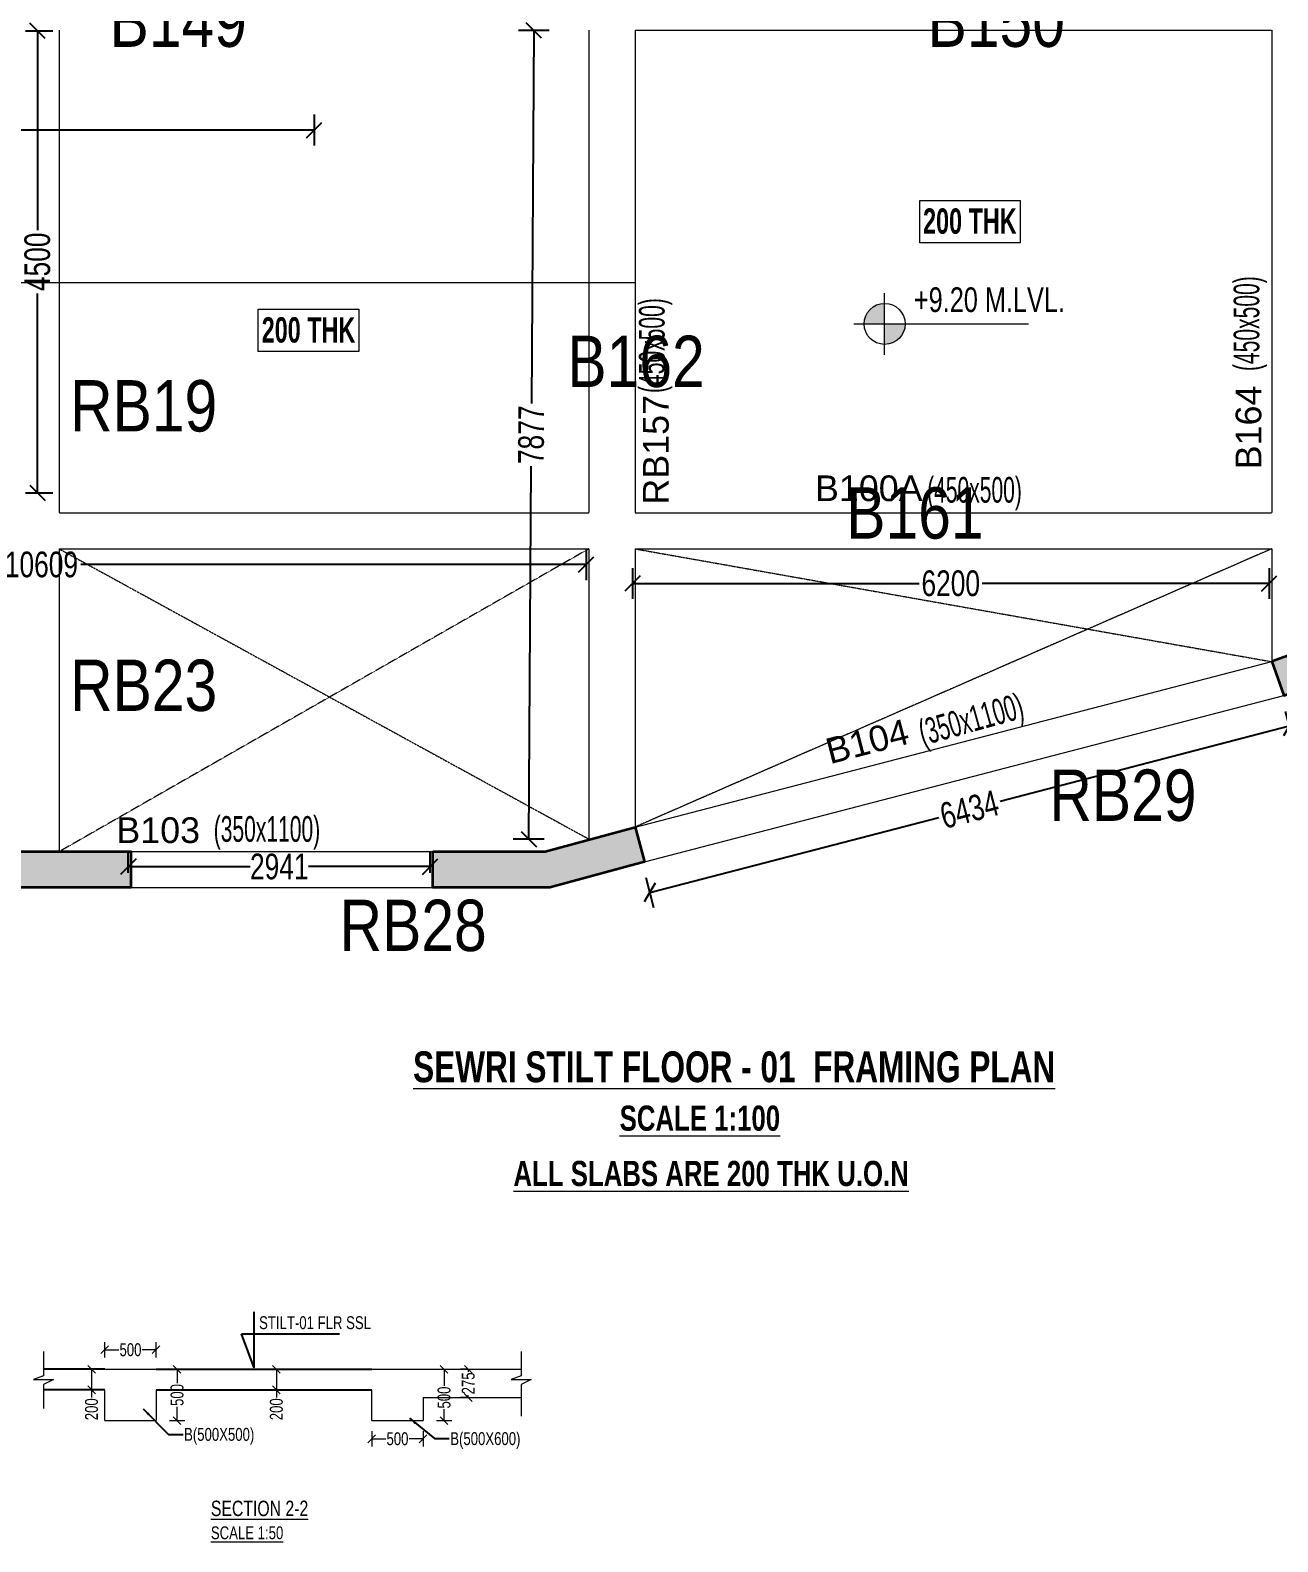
# Model space of a CAD drawing. Header units: millimetres. Extents: x 13 to 72195, y 3 to 63794.
# Drawn here: x 29532 to 41681, y 86 to 14805 of the extents above; entities that cross this region are included whole.
import ezdxf
from ezdxf.enums import TextEntityAlignment as Align

# ---------------------------------------------------------------- set-up
doc = ezdxf.new("R2010")
doc.units = ezdxf.units.MM
doc.linetypes.add('HIDDEN', pattern=[0.375, 0.25, -0.125])
for name, color, linetype, lineweight in [('A-FLOR-IDEN', 11, 'Continuous', 9), ('A-HIDD-ABVE', 8, 'HIDDEN', 20), ('G-____-____-DIMS', 7, 'Continuous', 9), ('G-ANNO-TEXT', 231, 'Continuous', 9), ('S-BEAM', 7, 'Continuous', 18), ('S-BEAM-IDEN', 2, 'Continuous', 9), ('S-COL HATCH', 9, 'Continuous', 0), ('S-COLS', 5, 'Continuous', 35), ('SEC TEXT', 50, 'Continuous', 5)]:
    doc.layers.add(name, color=color, linetype=linetype, lineweight=lineweight)
for name, color, linetype in [('Abhinav working', 6, 'Continuous'), ('Beam Nos', 7, 'Continuous'), ('dim', 8, 'Continuous')]:
    doc.layers.add(name, color=color, linetype=linetype)
doc.styles.add('Dim.s & Anno.(Misc.)', font='ARIALN.TTF')
doc.styles.add('SC-BBS1', font='SansSerif')
doc.styles.add('sd', font='ARIALN.TTF')
doc.styles.add('SOBHA', font='swisscl.ttf')
doc.styles.add('Swis721 LtCn BT', font='swisscl.ttf', dxfattribs={"width": 0.9, "height": 233.355162})
doc.styles.add('Swis721 LtCn BT_1', font='swisscl.ttf', dxfattribs={"height": 240})
doc.styles.add('Swis721 LtCn BT_2', font='swisscl.ttf', dxfattribs={"height": 244.992296})
doc.styles.add('Swis721 LtCn BT_B', font='', dxfattribs={"width": 0.9, "height": 246.918336})
doc.styles.get('Swis721 LtCn BT_B').set_extended_font_data('Swis721 LtCn BT', bold=True)
doc.dimstyles.new('S-100', dxfattribs={"dimscale": 100, "dimtxt": 2.5, "dimasz": 1.5, "dimexe": 1.5, "dimexo": 1.5, "dimgap": 0.1, "dimtad": 0, "dimdec": 0, "dimrnd": 0.0005, "dimzin": 0, "dimdsep": 46, "dimtxsty": 'SOBHA', "dimblk": 'OBLIQUE', "dimcen": 0.09, "dimclrd": 8, "dimclre": 8, "dimclrt": 6, "dimadec": 0, "dimazin": 0, "dimtfac": 1, "dimtdec": 0, "dimtofl": 0, "dimtmove": 0, "dimatfit": 3, "dimfxl": 1.5, "dimfxlon": 1, "dimtolj": 1, "dimtzin": 0, "dimlwd": -1, "dimlwe": -1, "dimarcsym": 0})
doc.dimstyles.new('S-50', dxfattribs={"dimscale": 50, "dimtxt": 2.5, "dimasz": 1.5, "dimexe": 1.5, "dimexo": 1.5, "dimgap": 0.1, "dimtad": 0, "dimdec": 0, "dimrnd": 0.0005, "dimzin": 0, "dimdsep": 46, "dimtxsty": 'SOBHA', "dimblk": 'OBLIQUE', "dimcen": 0.09, "dimclrd": 8, "dimclre": 8, "dimclrt": 6, "dimadec": 0, "dimazin": 0, "dimtfac": 1, "dimtdec": 0, "dimtofl": 0, "dimtmove": 0, "dimatfit": 3, "dimfxl": 1.5, "dimfxlon": 1, "dimtolj": 1, "dimtzin": 0, "dimlwd": -1, "dimlwe": -1, "dimarcsym": 0})

# ---------------------------------------------------------------- blocks, each defined once
blk = doc.blocks.new('A$Cb7cd9481')
at = {"layer": 'S-COL HATCH', "transparency": 33554687}
h = blk.add_hatch(color=256, dxfattribs=at)
h.dxf.hatch_style = 1
h.paths.add_polyline_path([(23855, -11522), (23735, -11193), (21855, -11874), (21974, -12203)])
h = blk.add_hatch(color=256, dxfattribs=at)
h.dxf.hatch_style = 1
h.paths.add_polyline_path([(15747, -13822), (15654, -13485), (14779, -13724), (13686, -13724), (13686, -14074), (14825, -14074)])
h = blk.add_hatch(color=256, dxfattribs=at)
h.dxf.hatch_style = 1
h.paths.add_polyline_path([(10745, -14074), (10745, -13724), (8745, -13724), (8745, -14074)])
at = {"layer": 'S-COLS', "elevation": 0}
for points in [[(21855, -11874), (21974, -12203), (23855, -11522), (23735, -11193), (21855, -11874)], [(13686, -13724), (14779, -13724), (15654, -13485), (15747, -13822), (14825, -14074), (13686, -14074), (13686, -13724)]]:
    blk.add_lwpolyline(points, dxfattribs=at)
blk.add_lwpolyline([(8745, -13724), (10745, -13724), (10745, -14074), (8745, -14074)], close=True, dxfattribs=at)
blk = doc.blocks.new('Spot Elevations - M_Spot Elevation - Target Filled-23738-FIRST FLOOR  FRAMING PLAN _NTA_')
at = {"layer": 'G-____-____-DIMS'}
h = blk.add_hatch(color=256, dxfattribs=at)
edge = h.paths.add_edge_path(flags=0)
edge.add_line((0, 0), (-2, 0))
edge.add_arc((0, 0), 2, 90, 180, ccw=False)
edge.add_line((0, 2), (0, 0))
h = blk.add_hatch(color=256, dxfattribs=at)
edge = h.paths.add_edge_path(flags=0)
edge.add_line((0, 0), (2, 0))
edge.add_arc((0, 0), 2, 270, 360, ccw=False)
edge.add_line((0, -2), (0, 0))
for p, q in [((0, -3), (0, 3)), ((-3, 0), (14, 0))]:
    blk.add_line(p, q, dxfattribs=at)
blk.add_circle((0, 0), 2, dxfattribs=at)
blk = doc.blocks.new('_OBLIQUE')
at = {"color": 0, "linetype": 'ByBlock'}
blk.add_line((-0.5, -0.5), (0.5, 0.5), dxfattribs=at)
blk = doc.blocks.new('*D430')
at = {"layer": 'Defpoints', "color": 0, "transparency": 16777216}
for p in [(30758, 1765), (30962, 1765), (30758, 1266)]:
    blk.add_point(p, dxfattribs=at)
at = {"layer": 'S-BEAM', "color": 8, "transparency": 16777216}
for p, q in [((30887, 1765), (31037, 1765)), ((30962, 1765), (30962, 1630)), ((30962, 1266), (30962, 1401)), ((30887, 1266), (31037, 1266))]:
    blk.add_line(p, q, dxfattribs=at)
at = {"layer": 'S-BEAM', "color": 8, "transparency": 16777216, "xscale": 75, "yscale": 75, "zscale": 75}
for p, rotation in [((30962, 1765), 90), ((30962, 1266), 270)]:
    blk.add_blockref('_OBLIQUE', p, dxfattribs=dict(at, rotation=rotation))
at = {"layer": 'S-BEAM', "color": 6, "transparency": 16777216, "insert": (30962, 1515), "char_height": 125, "attachment_point": 5, "rotation": 90, "style": 'SOBHA'}
blk.add_mtext('\\A1;500', dxfattribs=at)
blk = doc.blocks.new('*D431')
at = {"layer": 'Defpoints', "color": 0, "transparency": 16777216}
for p in [(30258, 1955), (30258, 1765), (30758, 1765)]:
    blk.add_point(p, dxfattribs=at)
at = {"layer": 'S-BEAM', "color": 8, "transparency": 16777216}
for p, q in [((30258, 1880), (30258, 2030)), ((30258, 1955), (30394, 1955)), ((30758, 1955), (30622, 1955)), ((30758, 1880), (30758, 2030))]:
    blk.add_line(p, q, dxfattribs=at)
at = {"layer": 'S-BEAM', "color": 8, "transparency": 16777216, "xscale": 75, "yscale": 75, "zscale": 75, "rotation": 180}
blk.add_blockref('_OBLIQUE', (30258, 1955), dxfattribs=at)
at = {"layer": 'S-BEAM', "color": 8, "transparency": 16777216, "xscale": 75, "yscale": 75, "zscale": 75}
blk.add_blockref('_OBLIQUE', (30758, 1955), dxfattribs=at)
at = {"layer": 'S-BEAM', "color": 6, "transparency": 16777216, "insert": (30508, 1955), "char_height": 125, "attachment_point": 5, "style": 'SOBHA'}
blk.add_mtext('\\A1;500', dxfattribs=at)
blk = doc.blocks.new('*D230')
at = {"layer": 'Defpoints', "color": 0, "transparency": 16777216}
for p in [(33820, 1765), (33798, 1490), (33820, 1490)]:
    blk.add_point(p, dxfattribs=at)
at = {"layer": 'S-BEAM', "color": 8, "transparency": 16777216}
for p, q in [((33798, 1765), (33723, 1765)), ((33798, 1765), (33798, 1742)), ((33798, 1490), (33723, 1490)), ((33798, 1490), (33798, 1514))]:
    blk.add_line(p, q, dxfattribs=at)
at = {"layer": 'S-BEAM', "color": 8, "transparency": 16777216, "xscale": 75, "yscale": 75, "zscale": 75}
for p, rotation in [((33798, 1765), 90), ((33798, 1490), 270)]:
    blk.add_blockref('_OBLIQUE', p, dxfattribs=dict(at, rotation=rotation))
at = {"layer": 'S-BEAM', "color": 6, "transparency": 16777216, "insert": (33798, 1628), "char_height": 125, "attachment_point": 5, "rotation": 90, "style": 'SOBHA'}
blk.add_mtext('\\A1;275', dxfattribs=at)
blk = doc.blocks.new('*D432')
at = {"layer": 'Defpoints', "color": 0, "transparency": 16777216}
for p in [(33358, 1765), (33562, 1765), (33358, 1265)]:
    blk.add_point(p, dxfattribs=at)
at = {"layer": 'S-BEAM', "color": 8, "transparency": 16777216}
for p, q in [((33487, 1765), (33637, 1765)), ((33562, 1765), (33562, 1605)), ((33562, 1265), (33562, 1376)), ((33487, 1265), (33637, 1265))]:
    blk.add_line(p, q, dxfattribs=at)
at = {"layer": 'S-BEAM', "color": 8, "transparency": 16777216, "xscale": 75, "yscale": 75, "zscale": 75}
for p, rotation in [((33562, 1765), 90), ((33562, 1265), 270)]:
    blk.add_blockref('_OBLIQUE', p, dxfattribs=dict(at, rotation=rotation))
at = {"layer": 'S-BEAM', "color": 6, "transparency": 16777216, "insert": (33562, 1490), "char_height": 125, "attachment_point": 5, "rotation": 90, "style": 'SOBHA'}
blk.add_mtext('\\A1;500', dxfattribs=at)
blk = doc.blocks.new('*D231')
at = {"layer": 'Defpoints', "color": 0, "transparency": 16777216}
for p in [(31951, 1765), (31929, 1565), (31951, 1565)]:
    blk.add_point(p, dxfattribs=at)
at = {"layer": 'S-BEAM', "color": 8, "transparency": 16777216}
for p, q in [((31929, 1765), (31854, 1765)), ((31929, 1765), (31929, 1565)), ((31929, 1565), (31854, 1565)), ((31929, 1565), (31929, 1490))]:
    blk.add_line(p, q, dxfattribs=at)
at = {"layer": 'S-BEAM', "color": 8, "transparency": 16777216, "xscale": 75, "yscale": 75, "zscale": 75}
for p, rotation in [((31929, 1765), 90), ((31929, 1565), 270)]:
    blk.add_blockref('_OBLIQUE', p, dxfattribs=dict(at, rotation=rotation))
at = {"layer": 'S-BEAM', "color": 6, "transparency": 16777216, "insert": (31929, 1376), "char_height": 125, "attachment_point": 5, "rotation": 90, "style": 'SOBHA'}
blk.add_mtext('\\A1;200', dxfattribs=at)
blk = doc.blocks.new('*D433')
at = {"layer": 'Defpoints', "color": 0, "transparency": 16777216}
for p in [(30162, 1765), (30129, 1565), (30162, 1565)]:
    blk.add_point(p, dxfattribs=at)
at = {"layer": 'S-BEAM', "color": 8, "transparency": 16777216}
for p, q in [((30129, 1765), (30054, 1765)), ((30129, 1765), (30129, 1565)), ((30129, 1565), (30054, 1565)), ((30129, 1565), (30129, 1490))]:
    blk.add_line(p, q, dxfattribs=at)
at = {"layer": 'S-BEAM', "color": 8, "transparency": 16777216, "xscale": 75, "yscale": 75, "zscale": 75}
for p, rotation in [((30129, 1765), 90), ((30129, 1565), 270)]:
    blk.add_blockref('_OBLIQUE', p, dxfattribs=dict(at, rotation=rotation))
at = {"layer": 'S-BEAM', "color": 6, "transparency": 16777216, "insert": (30129, 1376), "char_height": 125, "attachment_point": 5, "rotation": 90, "style": 'SOBHA'}
blk.add_mtext('\\A1;200', dxfattribs=at)
blk = doc.blocks.new('*D434')
at = {"layer": 'Defpoints', "color": 0, "transparency": 16777216}
for p in [(32858, 1265, 0), (33358, 1265, 0), (33358, 1088)]:
    blk.add_point(p, dxfattribs=at)
at = {"layer": 'S-BEAM', "color": 8, "transparency": 16777216}
for p, q in [((32858, 1163), (32858, 1013)), ((32858, 1088), (32994, 1088)), ((33358, 1088), (33222, 1088)), ((33358, 1163), (33358, 1013))]:
    blk.add_line(p, q, dxfattribs=at)
at = {"layer": 'S-BEAM', "color": 8, "transparency": 16777216, "xscale": 75, "yscale": 75, "zscale": 75, "rotation": 180}
blk.add_blockref('_OBLIQUE', (32858, 1088), dxfattribs=at)
at = {"layer": 'S-BEAM', "color": 8, "transparency": 16777216, "xscale": 75, "yscale": 75, "zscale": 75}
blk.add_blockref('_OBLIQUE', (33358, 1088), dxfattribs=at)
at = {"layer": 'S-BEAM', "color": 6, "transparency": 16777216, "insert": (33108, 1088), "char_height": 125, "attachment_point": 5, "style": 'SOBHA'}
blk.add_mtext('\\A1;500', dxfattribs=at)
blk = doc.blocks.new('*D238')
at = {"layer": 'Abhinav working', "color": 8, "transparency": 16777216}
for p, q in [((24696, 13983), (24696, 13683)), ((32296, 13983), (32296, 13683)), ((24696, 13833), (28190, 13833)), ((32296, 13833), (28802, 13833))]:
    blk.add_line(p, q, dxfattribs=at)
at = {"layer": 'Defpoints', "color": 0, "transparency": 16777216}
for p in [(24696, 14800), (32296, 14800), (32296, 13833)]:
    blk.add_point(p, dxfattribs=at)
at = {"layer": 'Abhinav working', "color": 8, "transparency": 16777216, "xscale": 150, "yscale": 150, "zscale": 150, "rotation": 180}
blk.add_blockref('_OBLIQUE', (24696, 13833), dxfattribs=at)
at = {"layer": 'Abhinav working', "color": 8, "transparency": 16777216, "xscale": 150, "yscale": 150, "zscale": 150}
blk.add_blockref('_OBLIQUE', (32296, 13833), dxfattribs=at)
at = {"layer": 'Abhinav working', "color": 6, "transparency": 16777216, "insert": (28496, 13833), "char_height": 250, "attachment_point": 5, "style": 'SOBHA'}
blk.add_mtext('\\A1;7600', dxfattribs=at)
blk = doc.blocks.new('*D244')
at = {"layer": 'Abhinav working', "color": 8, "transparency": 16777216}
for p, q in [((35396, 9568), (35396, 9268)), ((41596, 9568), (41596, 9268)), ((35396, 9418), (38188, 9418)), ((41596, 9418), (38803, 9418))]:
    blk.add_line(p, q, dxfattribs=at)
at = {"layer": 'Defpoints', "color": 0, "transparency": 16777216}
for p in [(35396, 9950), (41596, 9950), (35396, 9418)]:
    blk.add_point(p, dxfattribs=at)
at = {"layer": 'Abhinav working', "color": 8, "transparency": 16777216, "xscale": 150, "yscale": 150, "zscale": 150, "rotation": 180}
blk.add_blockref('_OBLIQUE', (35396, 9418), dxfattribs=at)
at = {"layer": 'Abhinav working', "color": 8, "transparency": 16777216, "xscale": 150, "yscale": 150, "zscale": 150}
blk.add_blockref('_OBLIQUE', (41596, 9418), dxfattribs=at)
at = {"layer": 'Abhinav working', "color": 6, "transparency": 16777216, "insert": (38496, 9418), "char_height": 250, "attachment_point": 5, "style": 'SOBHA'}
blk.add_mtext('\\A1;6200', dxfattribs=at)
blk = doc.blocks.new('*D245')
at = {"layer": 'Abhinav working', "color": 8, "transparency": 16777216}
for p, q in [((34586, 14802), (34286, 14804)), ((34436, 14803), (34412, 11170)), ((34386, 6927), (34409, 10560)), ((34536, 6926), (34236, 6928))]:
    blk.add_line(p, q, dxfattribs=at)
at = {"layer": 'Defpoints', "color": 0, "transparency": 16777216}
for p in [(34436, 14803), (34996, 14800), (34946, 6923)]:
    blk.add_point(p, dxfattribs=at)
at = {"layer": 'Abhinav working', "color": 8, "transparency": 16777216, "xscale": 150, "yscale": 150, "zscale": 150}
for p, rotation in [((34436, 14803), 89.63629030144536), ((34386, 6927), 269.6362903014454)]:
    blk.add_blockref('_OBLIQUE', p, dxfattribs=dict(at, rotation=rotation))
at = {"layer": 'Abhinav working', "color": 6, "transparency": 16777216, "insert": (34411, 10865), "char_height": 250, "attachment_point": 5, "rotation": 89.6363, "style": 'SOBHA'}
blk.add_mtext('\\A1;7877', dxfattribs=at)
blk = doc.blocks.new('*D264')
at = {"layer": 'Abhinav working', "color": 8, "transparency": 16777216}
for p, q in [((24337, 9751), (24337, 9451)), ((34946, 9751), (34946, 9451)), ((24337, 9601), (29259, 9601)), ((34946, 9601), (30023, 9601))]:
    blk.add_line(p, q, dxfattribs=at)
at = {"layer": 'Defpoints', "color": 0, "transparency": 16777216}
for p in [(24337, 10300), (34946, 10300), (34946, 9601)]:
    blk.add_point(p, dxfattribs=at)
at = {"layer": 'Abhinav working', "color": 8, "transparency": 16777216, "xscale": 150, "yscale": 150, "zscale": 150, "rotation": 180}
blk.add_blockref('_OBLIQUE', (24337, 9601), dxfattribs=at)
at = {"layer": 'Abhinav working', "color": 8, "transparency": 16777216, "xscale": 150, "yscale": 150, "zscale": 150}
blk.add_blockref('_OBLIQUE', (34946, 9601), dxfattribs=at)
at = {"layer": 'Abhinav working', "color": 6, "transparency": 16777216, "insert": (29641, 9601), "char_height": 250, "attachment_point": 5, "style": 'SOBHA'}
blk.add_mtext('\\A1;10609', dxfattribs=at)
blk = doc.blocks.new('*D266')
at = {"layer": 'Abhinav working', "color": 8, "transparency": 16777216}
for p, q in [((29487, 14800), (29752, 14800)), ((29602, 14800), (29602, 12858)), ((29602, 10300), (29602, 12241)), ((29487, 10300), (29752, 10300))]:
    blk.add_line(p, q, dxfattribs=at)
at = {"layer": 'Defpoints', "color": 0, "transparency": 16777216}
for p in [(29337, 14800), (29602, 14800), (29337, 10300)]:
    blk.add_point(p, dxfattribs=at)
at = {"layer": 'Abhinav working', "color": 8, "transparency": 16777216, "xscale": 150, "yscale": 150, "zscale": 150}
for p, rotation in [((29602, 14800), 90), ((29602, 10300), 270)]:
    blk.add_blockref('_OBLIQUE', p, dxfattribs=dict(at, rotation=rotation))
at = {"layer": 'Abhinav working', "color": 6, "transparency": 16777216, "insert": (29602, 12550), "char_height": 250, "attachment_point": 5, "rotation": 90, "style": 'SOBHA'}
blk.add_mtext('\\A1;4500', dxfattribs=at)
blk = doc.blocks.new('*D275')
at = {"layer": 'Abhinav working', "color": 8, "transparency": 16777216}
for p, q in [((30487, 6601), (30487, 6810)), ((33427, 6601), (33427, 6810)), ((30487, 6660), (31673, 6660)), ((33427, 6660), (32241, 6660))]:
    blk.add_line(p, q, dxfattribs=at)
at = {"layer": 'Defpoints', "color": 0, "transparency": 16777216}
for p in [(33427, 6660), (30487, 6451), (33427, 6451)]:
    blk.add_point(p, dxfattribs=at)
at = {"layer": 'Abhinav working', "color": 8, "transparency": 16777216, "xscale": 150, "yscale": 150, "zscale": 150, "rotation": 180}
blk.add_blockref('_OBLIQUE', (30487, 6660), dxfattribs=at)
at = {"layer": 'Abhinav working', "color": 8, "transparency": 16777216, "xscale": 150, "yscale": 150, "zscale": 150}
blk.add_blockref('_OBLIQUE', (33427, 6660), dxfattribs=at)
at = {"layer": 'Abhinav working', "color": 6, "transparency": 16777216, "insert": (31957, 6660), "char_height": 250, "attachment_point": 5, "style": 'SOBHA'}
blk.add_mtext('\\A1;2941', dxfattribs=at)
blk = doc.blocks.new('*D276')
at = {"layer": 'Abhinav working', "color": 8, "transparency": 16777216}
for p, q in [((41911, 8322), (42211, 8322)), ((42061, 8322), (42061, 7816)), ((42061, 6703), (42061, 7208)), ((41911, 6703), (42211, 6703))]:
    blk.add_line(p, q, dxfattribs=at)
at = {"layer": 'Defpoints', "color": 0, "transparency": 16777216}
for p in [(41715, 8322, 0), (42061, 8322), (35488, 6703, 0)]:
    blk.add_point(p, dxfattribs=at)
at = {"layer": 'Abhinav working', "color": 8, "transparency": 16777216, "xscale": 150, "yscale": 150, "zscale": 150}
for p, rotation in [((42061, 8322), 90), ((42061, 6703), 270)]:
    blk.add_blockref('_OBLIQUE', p, dxfattribs=dict(at, rotation=rotation))
at = {"layer": 'Abhinav working', "color": 6, "transparency": 16777216, "insert": (42061, 7512), "char_height": 250, "attachment_point": 5, "rotation": 90, "style": 'SOBHA'}
blk.add_mtext('\\A1;1619', dxfattribs=at)
blk = doc.blocks.new('*D277')
at = {"layer": 'Abhinav working', "color": 8, "transparency": 16777216}
for p, q in [((41754, 8172), (41830, 7882)), ((41792, 8027), (38977, 7295)), ((35565, 6408), (38380, 7140)), ((35527, 6553), (35602, 6263))]:
    blk.add_line(p, q, dxfattribs=at)
at = {"layer": 'Defpoints', "color": 0, "transparency": 16777216}
for p in [(41715, 8322, 0), (35488, 6703, 0), (35565, 6408)]:
    blk.add_point(p, dxfattribs=at)
at = {"layer": 'Abhinav working', "color": 8, "transparency": 16777216, "xscale": 150, "yscale": 150, "zscale": 150}
for p, rotation in [((41792, 8027), 14.57455041133086), ((35565, 6408), 194.5745504113308)]:
    blk.add_blockref('_OBLIQUE', p, dxfattribs=dict(at, rotation=rotation))
at = {"layer": 'Abhinav working', "color": 6, "transparency": 16777216, "insert": (38678, 7217), "char_height": 250, "attachment_point": 5, "rotation": 14.5746, "style": 'SOBHA'}
blk.add_mtext('\\A1;6434', dxfattribs=at)

msp = doc.modelspace()

# ---------------------------------------------------------------- linework, layer by layer
at = {"layer": 'A-FLOR-IDEN', "color": 8, "flags": 128}
msp.add_lwpolyline([(39170.9, 13148), (39170.9, 12736.2), (38193.4, 12736.2), (38193.4, 13148)], close=True, dxfattribs=at)
at = {"layer": 'A-FLOR-IDEN', "color": 8, "elevation": 0, "flags": 128}
msp.add_lwpolyline([(32730.5, 12088.6), (32730.5, 11676.8), (31753, 11676.8), (31753, 12088.6)], close=True, dxfattribs=at)
at = {"layer": 'A-HIDD-ABVE', "linetype": 'HIDDEN'}
for p, q in [((29812.6, 9755), (34971.7, 6928.5)), ((34971.7, 9755), (29812.6, 6805)), ((35421.7, 9755), (41622.1, 8656.1, 0)), ((41621.7, 9755), (35421.7, 7045.5))]:
    msp.add_line(p, q, dxfattribs=at)
at = {"layer": 'Beam Nos'}
for p, q in [((30258.3, 1765.4), (29659.8, 1765.4)), ((30758.3, 1765.4, 0), (32858.3, 1765.4, 0)), ((30258.3, 1565.4), (29659.8, 1565.4)), ((30758.3, 1565.4, 0), (32858.3, 1565.4, 0))]:
    msp.add_line(p, q, dxfattribs=at)
at = {"layer": 'dim', "color": 5}
for p, q in [((31712.9, 1780, 0), (31712.9, 2324.4, 0)), ((31712.9, 1780, 0), (31588.9, 2110.4, 0)), ((31588.9, 2110.4, 0), (32543.4, 2110.4, 0))]:
    msp.add_line(p, q, dxfattribs=at)
at = {"layer": 'S-BEAM', "linetype": 'HIDDEN'}
for p, q in [((29812.6, 14805), (29812.6, 10105)), ((34971.7, 14805), (34971.7, 10105)), ((35421.7, 14805), (41621.7, 14805)), ((35421.7, 14805), (35421.7, 10105)), ((41621.7, 14805), (41621.7, 10105))]:
    msp.add_line(p, q, dxfattribs=at)
at = {"layer": 'S-BEAM'}
for p, q in [((29812.6, 9755), (29812.6, 6805)), ((34971.7, 9755), (34971.7, 6928.5)), ((35421.7, 9755), (35421.7, 7045.5)), ((41621.7, 9755), (41621.7, 8657.6)), ((35421.7, 7045.5, 0), (41621.7, 8657.6, 0)), ((35514, 6707.9, 0), (41741.3, 8327, 0)), ((30512.6, 6806.2, 0), (33453.5, 6806.2)), ((30512.6, 6456.2, 0), (33453.5, 6456.2)), ((32858.3, 1765.4, 0), (34312.2, 1765.4, 0)), ((30258.3, 1265.6), (30258.3, 1565.4)), ((30758.3, 1565.4, 0), (30758.3, 1265.6, 0)), ((32858.3, 1265.4, 0), (32858.3, 1565.4, 0)), ((33358.3, 1490.4, 0), (34312.2, 1490.4, 0)), ((33358.3, 1490.4, 0), (33358.3, 1265.4, 0)), ((30258.3, 1265.6), (30758.3, 1265.6, 0)), ((30258.3, 1265.6), (30258.3, 1265.6)), ((32858.3, 1265.4, 0), (33358.3, 1265.4, 0))]:
    msp.add_line(p, q, dxfattribs=at)
at = {"layer": 'S-BEAM', "const_width": 12.5, "elevation": 0}
msp.add_lwpolyline([(35421.7, 12346.8), (24154.1, 12346.8)], dxfattribs=at)
at = {"layer": 'S-BEAM', "linetype": 'HIDDEN', "elevation": 0}
for points in [[(29812.6, 10105), (34971.7, 10105)], [(35421.7, 10105), (41621.7, 10105)]]:
    msp.add_lwpolyline(points, dxfattribs=at)
at = {"layer": 'S-BEAM', "elevation": 0}
for points in [[(29812.6, 9755), (34971.7, 9755)], [(35421.7, 9755), (41621.7, 9755)]]:
    msp.add_lwpolyline(points, dxfattribs=at)
at = {"layer": 'S-BEAM', "color": 8, "elevation": 0}
for points in [[(29659.8, 1937.2), (29659.8, 1702.7), (29563.1, 1666.5), (29756.8, 1666.5), (29659.8, 1618.7), (29659.8, 1384.6)], [(34312.2, 1937.2), (34312.2, 1702.7), (34215.4, 1666.5), (34409.2, 1666.5), (34312.2, 1618.7), (34312.2, 1309.6)]]:
    msp.add_lwpolyline(points, dxfattribs=at)
at = {"layer": 'S-COL HATCH'}
msp.add_line((30258.3, 1765.4), (30758.3, 1765.4, 0), dxfattribs=at)

# ---------------------------------------------------------------- block references
at = {"layer": 'G-____-____-DIMS', "xscale": 99.99999999999991, "yscale": 99.99999999999991, "zscale": 99.99999999999991}
msp.add_blockref('Spot Elevations - M_Spot Elevation - Target Filled-23738-FIRST FLOOR  FRAMING PLAN _NTA_', (37852.1, 11945.5, 0), dxfattribs=at)
at = {"layer": 'S-BEAM'}
msp.add_blockref('A$Cb7cd9481', (19767.3, 20530.2), dxfattribs=at)

# ---------------------------------------------------------------- texts
at = {"layer": 'A-FLOR-IDEN', "color": 1, "char_height": 246.92, "width": 1155, "attachment_point": 2, "line_spacing_factor": 0.964267, "style": 'Swis721 LtCn BT_B'}
for insert in [(38682.1, 13069.9), (32241.7, 12010.5)]:
    msp.add_mtext('200 THK', dxfattribs=dict(at, insert=insert))
at = {"layer": 'Abhinav working', "char_height": 500, "attachment_point": 1, "style": 'Dim.s & Anno.(Misc.)'}
for s, insert in [('B149', (30304.4, 15143.1, 0)), ('B150', (38270.4, 15143.1, 0)), ('B162', (34763.1, 11830.3, 0)), ('RB19', (29920.7, 11397.5, 0)), ('B161', (37478.1, 10354.4, 0)), ('RB23', (29920.7, 8676, 0)), ('RB29', (39456.9, 7605.7)), ('RB28', (32545.1, 6337.9))]:
    msp.add_mtext_dynamic_manual_height_columns(s, width=21149.247, gutter_width=5423.5, heights=[0], dxfattribs=dict(at, insert=insert))
at = {"layer": 'Beam Nos', "color": 3, "style": 'SC-BBS1'}
for s, p in [('B164', (41595.3, 10936.7, 0)), ('RB157', (35824.2, 10719.1, 0))]:
    msp.add_text(s, height=250, rotation=90, dxfattribs=at).set_placement(p, align=Align.BOTTOM_CENTER)
for s, p in [('B100A', (37697.6, 10144.7, 0)), ('B103', (30778, 6815.1, 0))]:
    msp.add_text(s, height=250, dxfattribs=at).set_placement(p, align=Align.BOTTOM_CENTER)
at = {"layer": 'Beam Nos', "style": 'SC-BBS1'}
msp.add_text('B104', height=250, rotation=14.57455, dxfattribs=at).set_placement((37733.1, 7686.9, 0), align=Align.BOTTOM_CENTER)
at = {"layer": 'dim', "color": 6, "char_height": 125, "attachment_point": 1, "style": 'SOBHA'}
for s, insert in [('\\A1;STILT-01 FLR SSL', (31760.5, 2281.6, 0)), ('\\A1; B(500X500) ', (30994.4, 1193.8, 0)), ('\\A1; B(500X600) ', (33586.4, 1152.5, 0))]:
    msp.add_mtext(s, dxfattribs=dict(at, insert=insert))
at = {"layer": 'G-____-____-DIMS', "insert": (38137.4, 12301.1, 0), "char_height": 240, "width": 1683.881, "attachment_point": 1, "line_spacing_factor": 0.970126, "style": 'Swis721 LtCn BT_1'}
msp.add_mtext('+9.20 M.LVL.', dxfattribs=at)
at = {"layer": 'G-ANNO-TEXT', "color": 6, "insert": (33260.5, 4860.8), "char_height": 300, "width": 6923.66, "attachment_point": 1, "line_spacing_factor": 0.971848, "style": 'Swis721 LtCn BT_2'}
msp.add_mtext('{\\fSwis721 LtCn BT|b1|i0|c0|p34;\\LSEWRI STILT FLOOR - 01  FRAMING PLAN }', dxfattribs=at)
at = {"layer": 'G-ANNO-TEXT', "color": 1, "char_height": 244.992, "attachment_point": 1, "line_spacing_factor": 0.971848, "style": 'Swis721 LtCn BT_2'}
for s, insert, width in [('{\\fSwis721 LtCn BT|b1|i0|c0|p34;\\LSCALE 1:100}', (35271.6, 4333.2), 1551.037), ('{\\fSwis721 LtCn BT|b1|i0|c0|p34;\\LALL SLABS ARE 200 THK U.O.N}', (34237.4, 3794.8), 3728.693)]:
    msp.add_mtext(s, dxfattribs=dict(at, insert=insert, width=width))
at = {"layer": 'S-BEAM-IDEN', "style": 'Swis721 LtCn BT', "width": 0.8}
for s, rotation, p in [('(450x500)', 90, (41500.8, 11486.1)), ('(450x500)', 90, (35709.3, 11272.5)), ('(450x500)', 360, (38265.5, 10204.4)), ('(350x1100)', 15.48324, (38226.3, 7837.5)), ('(350x1100)', 360, (31318.5, 6901.8))]:
    msp.add_text(s, height=250, rotation=rotation, dxfattribs=at).set_placement(p)
at = {"layer": 'SEC TEXT', "color": 1, "linetype": 'ByBlock', "insert": (31291, 485.6), "char_height": 150, "width": 1170.106, "attachment_point": 1, "rotation": 0.01072, "style": 'sd'}
msp.add_mtext('{\\fSwis721 LtCn BT|b0|i0|c0|p34;\\LSECTION 2-2\\P\\H0.83333x;SCALE 1:50}', dxfattribs=at)

# ---------------------------------------------------------------- dimensions: what is measured, and where the dimension line sits
at = {"layer": 'Abhinav working'}
for base, p1, p2, picture, middle in [((29602, 14799.7), (29336.5, 10299.7), (29336.5, 14799.7), '*D266', (29602, 12549.7)), ((42060.8, 8321.8), (35487.9, 6702.6, 0), (41715.2, 8321.8, 0), '*D276', (42060.8, 7512.2))]:
    dim = msp.add_linear_dim(base=base, p1=p1, p2=p2, angle=90, dimstyle='S-100', dxfattribs=at)
    dim.commit()
    dim.dimension.update_dxf_attribs({"geometry": picture, "text_midpoint": middle})
for p1, p2, distance, picture, middle in [((34945.6, 6923.3), (34995.6, 14799.7), 560.1, '*D245', (34410.5, 10865.1)), ((24336.5, 10299.7), (34945.6, 10299.7), -698.4, '*D264', (29641.1, 9601.3)), ((41715.2, 8321.8, 0), (35487.9, 6702.6, 0), 304.7, '*D277', (38678.2, 7217.3)), ((30486.5, 6450.9), (33427.5, 6450.9), 209, '*D275', (31957, 6659.9))]:
    dim = msp.add_aligned_dim(p1=p1, p2=p2, distance=distance, dimstyle='S-100', dxfattribs=at)
    dim.commit()
    dim.dimension.update_dxf_attribs({"geometry": picture, "text_midpoint": middle})
for base, p1, p2, picture, middle in [((32295.6, 13832.8), (24695.6, 14799.7), (32295.6, 14799.7), '*D238', (28495.6, 13832.8)), ((35395.6, 9417.5), (41595.6, 9949.7), (35395.6, 9949.7), '*D244', (38495.6, 9417.5))]:
    dim = msp.add_linear_dim(base=base, p1=p1, p2=p2, dimstyle='S-100', dxfattribs=at)
    dim.commit()
    dim.dimension.update_dxf_attribs({"geometry": picture, "text_midpoint": middle})
at = {"layer": 'S-BEAM'}
dim = msp.add_linear_dim(base=(30258.3, 1955.4), p1=(30758.3, 1765.4, 0), p2=(30258.3, 1765.4), dimstyle='S-50', dxfattribs=at)
dim.commit()
dim.dimension.update_dxf_attribs({"geometry": '*D431', "text_midpoint": (30508.3, 1955.4)})
for p1, p2, distance, picture, middle in [((30161.6, 1765.4), (30161.6, 1565.4), -32.7, '*D433', (30128.9, 1376.2)), ((32858.3, 1265.4, 0), (33358.3, 1265.4, 0), -177.7, '*D434', (33108.3, 1087.7))]:
    dim = msp.add_aligned_dim(p1=p1, p2=p2, distance=distance, dimstyle='S-50', dxfattribs=at)
    dim.commit()
    dim.dimension.update_dxf_attribs({"geometry": picture, "text_midpoint": middle})
for base, p1, p2, picture, middle in [((30961.8, 1765.4, 0), (30758.3, 1265.6, 0), (30758.3, 1765.4, 0), '*D430', (30961.8, 1515.5, 0)), ((31928.7, 1565.4, 0), (31951.2, 1765.4, 0), (31951.2, 1565.4, 0), '*D231', (31928.7, 1376.2, 0)), ((33797.6, 1490.4, 0), (33820.1, 1765.4, 0), (33820.1, 1490.4, 0), '*D230', (33797.6, 1627.9, 0))]:
    dim = msp.add_linear_dim(base=base, p1=p1, p2=p2, angle=90, dimstyle='S-50', dxfattribs=at)
    dim.commit()
    dim.dimension.update_dxf_attribs({"geometry": picture, "text_midpoint": middle})
dim = msp.add_linear_dim(base=(33561.8, 1765.4, 0), p1=(33358.3, 1265.4, 0), p2=(33358.3, 1765.4, 0), angle=90, dimstyle='S-50', dxfattribs=at)
dim.commit()
dim.dimension.update_dxf_attribs({"geometry": '*D432', "text_midpoint": (33561.8, 1490.4, 0), "dimtype": 160})

# ---------------------------------------------------------------- leaders
at = {"layer": 'dim'}
for points in [[(30632.5, 1379.1), (30877.6, 1131.4), (31020.6, 1131.4)], [(33224.6, 1287.8), (33469.6, 1090), (33612.6, 1090)]]:
    msp.add_leader(points, dimstyle='S-50', dxfattribs=at)

doc.saveas('drawing.dxf')
